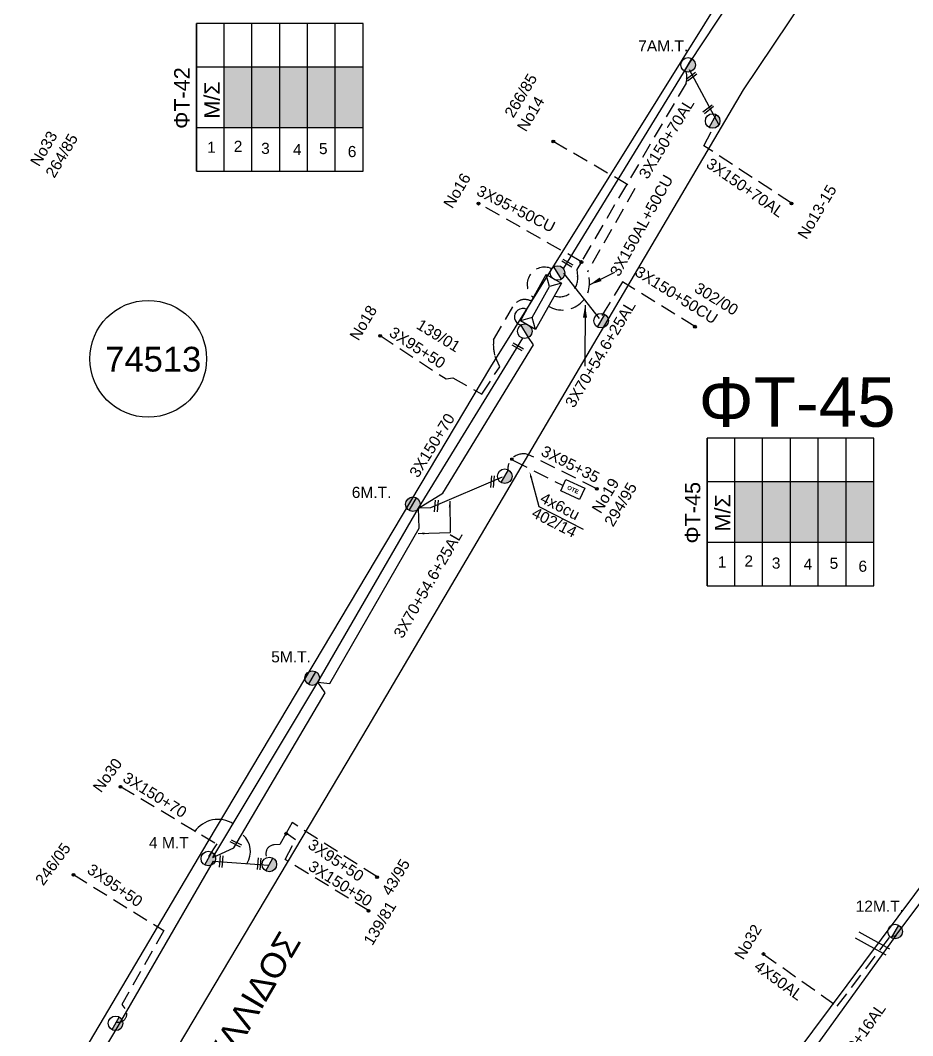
# Model space of a CAD drawing. Header units: millimetres. Extents: x 839 to 3144, y 747 to 1790.
# Drawn here: x 2563.1 to 2707.6, y 979.7 to 1144 of the extents above; entities that cross this region are included whole.
import ezdxf
from ezdxf import colors
from ezdxf.entities.mleader import LeaderData, LeaderLine
from ezdxf.enums import TextEntityAlignment as Align
from ezdxf.math import Vec2, Vec3

# ---------------------------------------------------------------- set-up
doc = ezdxf.new("R2010")
doc.units = ezdxf.units.MM
doc.linetypes.add('DASHED', pattern=[19.05, 12.7, -6.35])
for name, color, linetype in [('Pillar OTE', 7, 'Continuous'), ('Ασφαλειοκιβώτια Χ.Τ 6 αναχωρήσεων', 7, 'Continuous'), ('Γέφυρες Εναερίου Δικτύου', 7, 'DASHED'), ('Γυμνά εναέρια ΧΤ και ΦΟΠ (3Φ)   4x50+16AL', 7, 'Continuous'), ('Επιγραφές - Σχήματα', 7, 'Continuous'), ('Καλώδια ΧΤ   3x150+50AL', 7, 'DASHED'), ('Καλώδια ΧΤ   3x150+50CU', 7, 'DASHED'), ('Καλώδια ΧΤ   3x150+70AL', 7, 'DASHED'), ('Καλώδια ΧΤ   3x150AL+50XLPE', 7, 'DASHED'), ('Καλώδια ΧΤ   3x95+35CU', 7, 'DASHED'), ('Καλώδια ΧΤ   3x95+50CU', 7, 'DASHED'), ('Καλώδια ΧΤ   4x50AL', 7, 'DASHED'), ('Μηχανική τομή', 7, 'Continuous'), ('Στύλος Ξύλινος', 7, 'Continuous'), ('Στύλος Ξύλινος @ 1', 7, 'Continuous'), ('Στύλος ΦΜ', 7, 'Continuous'), ('Στύλος ΦΜ @ 1', 7, 'Continuous'), ('Συνδέσεις', 7, 'Continuous'), ('Συνεστραμμένα ΧΤ   3x70+54.6+25AL', 7, 'SYN_LINE'), ('Τομή', 7, 'Continuous'), ('Υποσταθμός εναέριος 2 στύλων', 7, 'Continuous'), ('Υποσταθμός πόλεως', 7, 'Continuous'), ('Υπόβαθρο ΔΕΗ', 7, 'Continuous'), ('Υπόγεια καλώδια Παροχών ΧΤ   4x6', 7, 'DASHED')]:
    doc.layers.add(name, color=color, linetype=linetype)
doc.styles.get("Standard").update_dxf_attribs({"font": 'ARIAL.TTF'})
doc.linetypes.add('SYN_LINE', pattern='A,0.5,-0.0001,["/\\/\\/\\/",Standard,S=0.1,R=0,X=0,Y=-0.05],-0.25', length=0.7501)
doc.dimstyles.new('ISO-25', dxfattribs={"dimtxt": 2.5, "dimasz": 2.5, "dimexe": 1.25, "dimexo": 0.625, "dimtad": 1, "dimtxsty": 'Standard', "dimcen": 2.5, "dimadec": 0, "dimazin": 0, "dimtfac": 1, "dimtmove": 0, "dimatfit": 3, "dimfxl": 1, "dimarcsym": 0})

# ---------------------------------------------------------------- blocks, each defined once
blk = doc.blocks.new('ΥΠΑΡΧΩΝ ΤΣΙΜΕΝΤΕΝΙΟΣ ΣΤΥΛΟΣ')
at = {"layer": 'Στύλος ΦΜ'}
blk.add_hatch(color=7, dxfattribs=at).paths.add_polyline_path([(-1.29, -2.28, 0.574793), (2.62, 0, 0.268822), (1.3, 2.27)])
at = {"layer": 'Στύλος ΦΜ', "color": 7}
blk.add_line((-1.29, -2.28), (1.3, 2.27), dxfattribs=at)
blk.add_circle((0, 0), 2.62, dxfattribs=at)
at = {"layer": 'Στύλος ΦΜ', "flags": 4}
for tag, p in [('ΑΡΙΘΜΟΣ', (-4.68, 8.05)), ('ΤΥΠΟΣ', (-4.91, 3.03))]:
    blk.add_attdef(tag, p, '', height=4, dxfattribs=at)
blk = doc.blocks.new('ΤΟΜΗ')
at = {"layer": 'Τομή', "ltscale": 40}
for p, q in [((-5.68, 0), (5.68, 0)), ((5.68, -2.33), (-5.68, -2.33))]:
    blk.add_line(p, q, dxfattribs=at)
blk = doc.blocks.new('ΥΠΟΣΤΑΘΜΟΣ ΕΝΑΕΡΙΟΣ ΕΠΙ 2 ΣΤΥΛΩΝ')
at = {"layer": 'Υποσταθμός εναέριος 2 στύλων', "linetype": 'Continuous'}
for points in [[(-11.97, -2.11, 0.574793), (-8.45, -0.07, 0.268822), (-9.64, 1.98)], [(9.68, -2.15, 0.574793), (13.19, -0.1, 0.268822), (12.01, 1.95)]]:
    blk.add_hatch(color=256, dxfattribs=at).paths.add_polyline_path(points)
for p, q in [((-11.97, -2.11), (-9.64, 1.98)), ((9.68, -2.15), (12.01, 1.95))]:
    blk.add_line(p, q, dxfattribs=at)
for centre in [(-10.81, -0.07), (10.84, -0.1)]:
    blk.add_circle(centre, 2.36, dxfattribs=at)
at = {"layer": 'Υποσταθμός πόλεως', "linetype": 'Continuous', "ltscale": 40}
blk.add_lwpolyline([(-8.57, 2.82), (8.57, 2.82), (8.57, -2.82), (-8.57, -2.82)], close=True, dxfattribs=at)
for points in [[(-5.75, 0), (-8.57, 2.82)], [(-8.57, -2.82), (-5.75, 0)], [(-5.75, 0), (5.75, 0)], [(5.75, 0), (8.57, 2.82)], [(8.57, -2.82), (5.75, 0)]]:
    blk.add_lwpolyline(points, dxfattribs=at)
at = {"layer": 'Υποσταθμός εναέριος 2 στύλων', "ltscale": 40, "flags": 1}
for tag, p in [('ΜΕΤΑΣΧΗΜΑΤΙΣΜΟΣ', (14.09, 2.51)), ('ΙΣΧΥΣ', (14.07, -0.28)), ('ΑΡΙΘΜΟΣ', (14.19, -3))]:
    blk.add_attdef(tag, p, '', height=1.8, dxfattribs=at)
blk = doc.blocks.new('ΑΣΦΑΛΕΙΟΚΙΒΩΤΙΟ ΥΠΟΣΤΑΘΜΟΥ 6 ΑΝΑΧΩΡΗΣΕΩΝ')
at = {"layer": 'Ασφαλειοκιβώτια Χ.Τ 6 αναχωρήσεων', "ltscale": 40}
for p, q in [((-23.91, 27), (23.91, 27)), ((-9.83, 27), (-9.83, -27)), ((9.83, 27), (9.83, -27)), ((-23.91, 18), (23.91, 18)), ((-23.91, 9), (23.91, 9)), ((-23.91, 0), (23.91, 0)), ((-23.91, -9), (23.91, -9)), ((-23.91, -18), (23.91, -18))]:
    blk.add_line(p, q, dxfattribs=at)
at = {"layer": 'Ασφαλειοκιβώτια Χ.Τ 6 αναχωρήσεων'}
blk.add_lwpolyline([(-23.91, -27), (23.91, -27), (23.91, 27), (-23.91, 27)], close=True, dxfattribs=at)
for s, p in [('1', (-17.99, 23.52)), ('2', (-17.69, 14.89)), ('3', (-18.35, 6.01)), ('4', (-18.73, -4.28)), ('5', (-18.41, -12.69)), ('6', (-19.37, -22.03))]:
    blk.add_text(s, height=3.6, rotation=270, dxfattribs=at).set_placement(p)
at = {"layer": 'Ασφαλειοκιβώτια Χ.Τ 6 αναχωρήσεων', "ltscale": 40}
for tag, height, p in [('ΟΝΟΜΑ', 5, (-0.27, 31.68)), ('ΚΕΙΜΕΝΟ 1', 2, (16.95, 22.41)), ('ΚΕΙΜΕΝΟ 2', 2, (16.95, 13.71)), ('ΚΕΙΜΕΝΟ 3', 2, (16.95, 4.31)), ('ΚΕΙΜΕΝΟ 4', 2, (16.95, -4.67)), ('ΚΕΙΜΕΝΟ 5', 2, (16.95, -13.51)), ('ΚΕΙΜΕΝΟ 6', 2, (16.95, -22.43)), ('ΣΧ', 2, (-0.21, -29.21))]:
    blk.add_attdef(tag, text='', height=height, dxfattribs=at).set_placement(p, align=Align.MIDDLE_CENTER)
blk = doc.blocks.new('ΜΗΧΑΝΙΚΗ ΤΟΜΗ')
at = {"layer": 'Μηχανική τομή', "ltscale": 40}
for p, q in [((-1.89, 0.78), (1.89, 0.78)), ((1.89, 0), (-1.89, 0))]:
    blk.add_line(p, q, dxfattribs=at)
blk = doc.blocks.new('A$C3F94617C')
at = {"layer": 'Μηχανική τομή', "xscale": 0.5, "yscale": 0.5, "zscale": 0.5}
blk.add_blockref('ΜΗΧΑΝΙΚΗ ΤΟΜΗ', (0.95, 0), dxfattribs=at)
blk = doc.blocks.new('ΥΠΑΡΧΩΝ ΞΥΛΙΝΟΣ ΣΤΥΛΟΣ')
at = {"layer": 'Στύλος Ξύλινος'}
h = blk.add_hatch(color=7, dxfattribs=at)
h.paths.add_polyline_path([(-2.62, 0, 0.270008), (-1.29, -2.28), (1.3, 2.27, 0.576266)])
h.paths.add_polyline_path([(-1.29, -2.28, 0.574793), (2.62, 0, 0.268822), (1.3, 2.27)])
at = {"layer": 'Στύλος Ξύλινος', "color": 7}
blk.add_line((-1.29, -2.28), (1.3, 2.27), dxfattribs=at)
blk.add_circle((0, 0), 2.62, dxfattribs=at)
at = {"layer": 'Στύλος Ξύλινος', "flags": 4}
for tag, p in [('ΑΡΙΘΜΟΣ', (-4.91, 8.6)), ('ΤΥΠΟΣ', (-4.85, 3.39))]:
    blk.add_attdef(tag, p, '', height=4, dxfattribs=at)
blk = doc.blocks.new('_ΣΥΝΔΕΣΗ')
at = {"layer": 'Συνδέσεις', "linetype": 'SYN_LINE', "ltscale": 40}
blk.add_hatch(color=256, dxfattribs=at).paths.add_polyline_path([(0.5, -0.01, 1), (-0.5, -0.01, 1)])
at = {"layer": 'Συνδέσεις'}
blk.add_circle((0, -0.01), 0.5, dxfattribs=at)
blk = doc.blocks.new('TSONTA XT1')
at = {"ltscale": 40}
h = blk.add_hatch(color=256, dxfattribs=at)
h.dxf.hatch_style = 1
h.paths.add_polyline_path([(595.96, 2487.66), (597.07, 2488.77), (595.96, 2489.87), (594.85, 2488.77)])
blk.add_lwpolyline([(594.85, 2488.77), (595.96, 2489.87), (597.07, 2488.77), (595.96, 2487.66)], close=True, dxfattribs=at)
blk = doc.blocks.new('PILLAR ΟΤΕ')
at = {"layer": 'Pillar OTE', "ltscale": 40}
blk.add_lwpolyline([(-3.31, 2.02), (3.39, 2.02), (3.39, -1.99), (-3.31, -1.99)], close=True, dxfattribs=at)
at = {"layer": 'Pillar OTE', "insert": (-1.81, 0.71), "char_height": 1.3575, "width": 109.961, "attachment_point": 1}
blk.add_mtext('{\\fArial|b1|i0|c161|p34;OTE}', dxfattribs=at)

msp = doc.modelspace()

# ---------------------------------------------------------------- hatches: boundary and pattern name
at = {"layer": 'Ασφαλειοκιβώτια Χ.Τ 6 αναχωρήσεων', "ltscale": 0.2}
for color, points in [(27, [(2600.64, 1136.46), (2596.14, 1136.46), (2596.14, 1126.64), (2600.64, 1126.64)]), (1, [(2600.64, 1136.46), (2600.64, 1126.64), (2605.14, 1126.64), (2605.14, 1136.46)]), (2, [(2605.14, 1136.46), (2605.14, 1126.64), (2609.64, 1126.64), (2609.64, 1136.46)]), (62, [(2609.64, 1136.46), (2609.64, 1126.64), (2614.14, 1126.64), (2614.14, 1136.46)]), (6, [(2614.14, 1136.46), (2614.14, 1126.64), (2618.64, 1126.64), (2618.64, 1136.46)]), (133, [(2683.31, 1069.37), (2678.81, 1069.37), (2678.81, 1059.54), (2683.31, 1059.54)]), (30, [(2683.31, 1069.37), (2683.31, 1059.54), (2687.81, 1059.54), (2687.81, 1069.37)]), (2, [(2687.81, 1069.37), (2687.81, 1059.54), (2692.31, 1059.54), (2692.31, 1069.37)]), (173, [(2692.31, 1069.37), (2692.31, 1059.54), (2696.81, 1059.54), (2696.81, 1069.37)]), (1, [(2696.81, 1069.37), (2696.81, 1059.54), (2701.31, 1059.54), (2701.31, 1069.37)])]:
    msp.add_hatch(color=color, dxfattribs=at).paths.add_polyline_path(points)

# ---------------------------------------------------------------- linework, layer by layer
at = {"layer": 'Γέφυρες Εναερίου Δικτύου', "color": 173, "linetype": 'Continuous', "ltscale": 15}
msp.add_lwpolyline([(2671.44, 1136.02), (2676.21, 1127.06)], dxfattribs=at)
at = {"layer": 'Γέφυρες Εναερίου Δικτύου', "color": 1, "ltscale": 0.2}
msp.add_lwpolyline([(2649.43, 1124.45), (2662.62, 1116.77), (2654.94, 1103.27)], dxfattribs=at)
msp.add_arc((2650.9, 1101.52), 4.4, 239.2359, 23.5441, dxfattribs=at)
at = {"layer": 'Γυμνά εναέρια ΧΤ και ΦΟΠ (3Φ)   4x50+16AL', "color": 151, "linetype": 'SYN_LINE', "ltscale": 20}
msp.add_lwpolyline([(2704.9, 995.95), (2675.83, 955.77), (2645.93, 915.43), (2625.63, 888.65), (2603.98, 860.46), (2615.84, 854.18)], dxfattribs=at)
at = {"layer": 'Επιγραφές - Σχήματα', "linetype": 'Continuous', "ltscale": 0.2}
msp.add_circle((2583.85, 1089.23), 9.45, dxfattribs=at)
at = {"layer": 'Επιγραφές - Σχήματα', "color": 30, "linetype": 'DASHED', "ltscale": 0.2}
msp.add_arc((2647.99, 1101.26), 2.8, 65.2785, 230.0635, dxfattribs=at)
at = {"layer": 'Επιγραφές - Σχήματα', "color": 133, "ltscale": 0.2}
msp.add_arc((2644.49, 1096.02), 1.35, 61.9056, 257.3446, dxfattribs=at)
at = {"layer": 'Επιγραφές - Σχήματα', "linetype": 'Continuous', "ltscale": 0.2}
for centre, radius, start, end in [((2595.15, 1010.16), 4.55, 56.4589, 146.4125), ((2596.74, 1009.53), 3.65, 328.2809, 46.6692)]:
    msp.add_arc(centre, radius, start, end, dxfattribs=at)
at = {"layer": 'Καλώδια ΧΤ   3x150+50AL', "color": 2, "ltscale": 0.2}
msp.add_lwpolyline([(2619.52, 999.96), (2606.01, 1008.23), (2607.69, 1011.41), (2606.19, 1012.46)], dxfattribs=at)
at = {"layer": 'Καλώδια ΧΤ   3x150+50CU', "color": 30, "ltscale": 0.2}
msp.add_lwpolyline([(2672.36, 1094.47), (2660.61, 1101.66), (2657.13, 1095.99)], dxfattribs=at)
at = {"layer": 'Καλώδια ΧΤ   3x150+70AL', "color": 173, "ltscale": 0.2}
msp.add_lwpolyline([(2670.91, 1135.66, -0.171441), (2670.91, 1133.84), (2670.91, 1133.84), (2670.91, 1133.84), (2653.98, 1104.94), (2653.23, 1103.7), (2653.36, 1102.6, -0.537844), (2649.57, 1099.39, -1.527706)], format="xyb", dxfattribs=at)
msp.add_lwpolyline([(2687.97, 1114.41), (2673.8, 1123.7), (2675.28, 1126.53)], dxfattribs=at)
at = {"layer": 'Καλώδια ΧΤ   3x150+70AL', "color": 133, "ltscale": 0.2}
msp.add_lwpolyline([(2579.38, 1020.04), (2594.94, 1010.75), (2593.59, 1008.7)], dxfattribs=at)
at = {"layer": 'Καλώδια ΧΤ   3x150AL+50XLPE', "color": 173, "linetype": 'SYN_LINE', "ltscale": 20}
msp.add_lwpolyline([(2535.55, 907.77), (2549.51, 931.05), (2563.47, 955.11), (2578.99, 981.25), (2594.44, 1007.93)], dxfattribs=at)
at = {"layer": 'Καλώδια ΧΤ   3x95+35CU', "color": 133, "ltscale": 0.2}
msp.add_lwpolyline([(2656.48, 1068.19), (2645.41, 1073.72, 0.542825), (2642.05, 1071.06, 1.562528)], format="xyb", dxfattribs=at)
at = {"layer": 'Καλώδια ΧΤ   3x95+50CU', "color": 173, "ltscale": 0.2}
msp.add_lwpolyline([(2653.98, 1104.94), (2637.33, 1114.38)], dxfattribs=at)
at = {"layer": 'Καλώδια ΧΤ   3x95+50CU', "color": 2, "ltscale": 0.2}
for points in [[(2621.4, 1092.98), (2632.06, 1085.97), (2633.17, 1086.13), (2637.85, 1083.51), (2640.75, 1087.95), (2639.99, 1089.62, -0.103626), (2639.77, 1092.32), (2642.9, 1097.64, -0.429924), (2645.87, 1098.54, -0.429924)], [(2620.89, 1005.4), (2607.14, 1014.19), (2606.19, 1012.46), (2605.18, 1010.64), (2604.23, 1010.59, 0.731734), (2603.55, 1008, 0.290216)]]:
    msp.add_lwpolyline(points, format="xyb", dxfattribs=at)
at = {"layer": 'Καλώδια ΧΤ   3x95+50CU', "color": 173, "ltscale": 0.2}
msp.add_lwpolyline([(2571.74, 1005.77), (2586.37, 996.71), (2579.57, 984.76), (2580.09, 984.11, -0.70679), (2578.74, 981.93, -9.261397)], format="xyb", dxfattribs=at)
at = {"layer": 'Καλώδια ΧΤ   4x50AL', "color": 133, "ltscale": 0.2}
msp.add_lwpolyline([(2683.45, 992.93), (2695.38, 984.48), (2703.96, 995.73), (2704.9, 995.95)], dxfattribs=at)
at = {"layer": 'Συνεστραμμένα ΧΤ   3x70+54.6+25AL', "color": 30, "ltscale": 20}
msp.add_lwpolyline([(2745.46, 1248.83), (2719.78, 1210.05), (2696.47, 1174.21), (2695.5, 1173.52), (2671.48, 1137.18), (2651.09, 1103.9)], dxfattribs=at)
at = {"layer": 'Συνεστραμμένα ΧΤ   3x70+54.6+25AL', "color": 30, "ltscale": 10}
msp.add_lwpolyline([(2651.06, 1103.07), (2656.85, 1095.76)], dxfattribs=at)
at = {"layer": 'Συνεστραμμένα ΧΤ   3x70+54.6+25AL', "color": 2, "ltscale": 20}
msp.add_lwpolyline([(2594.33, 1008.54), (2597.72, 1010.09), (2612.48, 1035.21), (2611.31, 1036.89), (2613.24, 1036.68), (2627.69, 1061.82), (2627.58, 1065.07), (2631.52, 1067.49), (2646.24, 1091.47), (2645.41, 1092.69)], dxfattribs=at)
at = {"layer": 'Συνεστραμμένα ΧΤ   3x70+54.6+25AL', "color": 133, "ltscale": 20}
for points in [[(2594.33, 1008.54), (2611.31, 1036.89), (2627.58, 1065.07), (2644.52, 1092.55)], [(2704.9, 995.95), (2726.13, 1024.16), (2727.23, 1023.22), (2772.92, 996.49), (2774.22, 996.16), (2774.5, 995.42), (2795.29, 978.78), (2796.19, 978.87), (2796.56, 977.84), (2823.46, 947.22), (2824.37, 946.68)]]:
    msp.add_lwpolyline(points, dxfattribs=at)
at = {"layer": 'Συνεστραμμένα ΧΤ   3x70+54.6+25AL', "color": 133, "ltscale": 15}
msp.add_lwpolyline([(2641.14, 1070.1), (2629.55, 1065.11), (2627.58, 1065.07)], dxfattribs=at)
at = {"layer": 'Συνεστραμμένα ΧΤ   3x70+54.6+25AL', "color": 2, "ltscale": 10}
msp.add_lwpolyline([(2594.44, 1007.93), (2603.3, 1007.29)], dxfattribs=at)
at = {"layer": 'Υπόβαθρο ΔΕΗ'}
for points in [[(2534.48, 911.54), (2446.26, 974.01), (2515.78, 1084.35), (2547.98, 1135.31), (2615.62, 1211.63), (2684.56, 1289.73), (2704.29, 1262.13), (2742.45, 1247.53), (2689.38, 1168.31), (2639.25, 1087.91), (2593.48, 1011.15), (2555.21, 946.45), (2534.48, 911.54)], [(2603.01, 863.79), (2545.47, 902.46), (2544.94, 904.51), (2619.44, 1029.67), (2680.19, 1132.74), (2754.03, 1242.66), (2842.29, 1209.49), (2799.07, 1139.93), (2740.93, 1046.78), (2669.46, 951.09), (2604.99, 865), (2603.01, 863.79)]]:
    msp.add_lwpolyline(points, dxfattribs=at)
at = {"layer": 'Υπόγεια καλώδια Παροχών ΧΤ   4x6', "color": 133, "linetype": 'DASHED', "ltscale": 0.2}
msp.add_lwpolyline([(2642.87, 1072.85), (2651.01, 1068.72)], dxfattribs=at)

# ---------------------------------------------------------------- block references
at = {"layer": 'Pillar OTE', "xscale": 0.4999999999999999, "yscale": 0.4999999999999999, "zscale": 0.4999999999999999, "rotation": 335.201802194658}
msp.add_blockref('PILLAR ΟΤΕ', (2652.55, 1068.08), dxfattribs=at)
at = {"layer": 'Ασφαλειοκιβώτια Χ.Τ 6 αναχωρήσεων', "xscale": 0.5, "yscale": 0.5, "zscale": 0.5, "rotation": 90}
for p, values in [((2605.14, 1131.55), {'ΟΝΟΜΑ': 'ΦΤ-42'}), ((2687.81, 1064.46), {'ΟΝΟΜΑ': 'ΦΤ-45'})]:
    msp.add_blockref('ΑΣΦΑΛΕΙΟΚΙΒΩΤΙΟ ΥΠΟΣΤΑΘΜΟΥ 6 ΑΝΑΧΩΡΗΣΕΩΝ', p, dxfattribs=at).add_auto_attribs(values)
at = {"layer": 'Επιγραφές - Σχήματα', "ltscale": 0.2}
for p, rotation in [((2672.43, 1135.62), 217.6078908146361), ((2675.15, 1130.35), 217.6078908146361), ((2650.78, 1105.03), 329.8003121373337), ((2642.75, 1091.46), 329.8003121373337), ((2639.45, 1070.31), 265.0836019562454), ((2630.38, 1066.38), 265.0836019562454), ((2597.09, 1011.06), 334.2203925113527), ((2595.54, 1008.85), 265.0836019562454), ((2601.71, 1008.48), 265.0836019562454)]:
    msp.add_blockref('A$C3F94617C', p, dxfattribs=dict(at, rotation=rotation))
at = {"layer": 'Στύλος Ξύλινος @ 1', "ltscale": 40}
ref = msp.add_blockref('ΥΠΑΡΧΩΝ ΞΥΛΙΝΟΣ ΣΤΥΛΟΣ', (2626.69, 1065.7), dxfattribs=dict(at, xscale=0.4499999999998181, yscale=0.4499999999998181, zscale=0.4499999999998181))
ref.add_attrib('ΤΥΠΟΣ', '6Μ.Τ.', (2616.8, 1066.72), dxfattribs={"layer": 'Στύλος Ξύλινος', "height": 1.8, "flags": 4})
ref = msp.add_blockref('ΥΠΑΡΧΩΝ ΞΥΛΙΝΟΣ ΣΤΥΛΟΣ', (2610.4, 1037.57), dxfattribs=dict(at, xscale=0.4499999999998181, yscale=0.4499999999998181, zscale=0.4499999999998181))
ref.add_attrib('ΤΥΠΟΣ', '5Μ.Τ.', (2603.76, 1040.12), dxfattribs={"layer": 'Στύλος Ξύλινος', "height": 1.8, "flags": 4})
at = {"layer": 'Στύλος ΦΜ @ 1', "ltscale": 40}
ref = msp.add_blockref('ΥΠΑΡΧΩΝ ΤΣΙΜΕΝΤΕΝΙΟΣ ΣΤΥΛΟΣ', (2671.24, 1136.79), dxfattribs=dict(at, xscale=0.4499999999998181, yscale=0.4499999999998181, zscale=0.4499999999998181))
ref.add_attrib('ΤΥΠΟΣ', '7ΑΜ.Τ.', (2663.17, 1138.95), dxfattribs={"layer": 'Στύλος ΦΜ', "height": 1.8, "flags": 4})
at = {"layer": 'Στύλος ΦΜ @ 1', "ltscale": 40, "xscale": 0.4499999999998181, "yscale": 0.4499999999998181, "zscale": 0.4499999999998181}
for p in [(2675.22, 1127.7), (2657.17, 1095.4), (2641.57, 1070.24), (2603.46, 1007.43), (2578.57, 981.72)]:
    msp.add_blockref('ΥΠΑΡΧΩΝ ΤΣΙΜΕΝΤΕΝΙΟΣ ΣΤΥΛΟΣ', p, dxfattribs=at)
at = {"layer": 'Στύλος ΦΜ @ 1', "ltscale": 40}
ref = msp.add_blockref('ΥΠΑΡΧΩΝ ΤΣΙΜΕΝΤΕΝΙΟΣ ΣΤΥΛΟΣ', (2593.58, 1008.38), dxfattribs=dict(at, xscale=0.4499999999998181, yscale=0.4499999999998181, zscale=0.4499999999998181))
ref.add_attrib('ΤΥΠΟΣ', '4 M.T', (2583.97, 1010.04), dxfattribs={"layer": 'Στύλος ΦΜ', "height": 1.8, "flags": 4})
ref = msp.add_blockref('ΥΠΑΡΧΩΝ ΤΣΙΜΕΝΤΕΝΙΟΣ ΣΤΥΛΟΣ', (2704.76, 996.57), dxfattribs=dict(at, xscale=0.4499999999998181, yscale=0.4499999999998181, zscale=0.4499999999998181))
ref.add_attrib('ΤΥΠΟΣ', '12Μ.Τ.', (2698.37, 999.77), dxfattribs={"layer": 'Στύλος ΦΜ', "height": 1.8, "flags": 4})
at = {"layer": 'Συνδέσεις', "xscale": 0.4500000000000455, "yscale": 0.4500000000000455, "zscale": 0.4500000000000455}
for p in [(2649.43, 1124.41), (2637.32, 1114.34), (2687.97, 1114.36), (2653.97, 1104.89), (2672.36, 1094.43), (2621.4, 1092.94), (2656.48, 1068.19), (2579.38, 1020), (2606.18, 1012.41), (2571.74, 1005.73), (2620.89, 1005.36), (2619.52, 999.92), (2683.44, 992.94)]:
    msp.add_blockref('_ΣΥΝΔΕΣΗ', p, dxfattribs=at)
at = {"layer": 'Συνδέσεις', "xscale": 0.2, "yscale": 0.2, "zscale": 0.2, "rotation": 45.00000000005875}
msp.add_blockref('TSONTA XT1', (2910.4, 636.76), dxfattribs=at)
at = {"layer": 'Τομή', "xscale": 0.5000000000000338, "yscale": 0.5000000000000338, "zscale": 0.5000000000000338, "rotation": 330.9685405770008}
msp.add_blockref('ΤΟΜΗ', (2701.38, 995.14), dxfattribs=at)
at = {"layer": 'Υποσταθμός εναέριος 2 στύλων', "xscale": 0.500000000000009, "yscale": 0.500000000000009, "zscale": 0.500000000000009, "rotation": 60.62195695177452}
msp.add_blockref('ΥΠΟΣΤΑΘΜΟΣ ΕΝΑΕΡΙΟΣ ΕΠΙ 2 ΣΤΥΛΩΝ', (2647.42, 1098.42), dxfattribs=at)

# ---------------------------------------------------------------- texts
at = {"layer": 'Γυμνά εναέρια ΧΤ και ΦΟΠ (3Φ)   4x50+16AL', "ltscale": 0.2}
msp.add_text('4X50+16AL', height=1.8, rotation=54.7936, dxfattribs=at).set_placement((2698.8, 979.26), align=Align.MIDDLE)
at = {"layer": 'Επιγραφές - Σχήματα', "ltscale": 0.2}
msp.add_text('3X70+54.6+25AL', height=1.8, rotation=59, dxfattribs=at).set_placement((2657.03, 1090.01), align=Align.MIDDLE)
at = {"layer": 'Επιγραφές - Σχήματα', "ltscale": 0.2, "attachment_point": 1}
for s, insert, char_height, width, rotation in [('266/85', (2641.4, 1128.99), 1.8, 9.756, 59), ('Μ/Σ', (2592.93, 1128.08), 2.5, 5.0136, 90), ('Νο14', (2643.45, 1126.75), 1.8, 9.756, 59), ('Νο33', (2564.63, 1121.12), 1.8, 9.756, 59.3793), ('264/85', (2567.1, 1119.26), 1.8, 9.756, 59.3793), ('Νο16', (2631.52, 1114.34), 1.8, 9.756, 59), ('Νο13-15', (2688.86, 1109.34), 1.8, 9.756, 59), ('302/00', (2673.03, 1101.71), 1.8, 9.756, 328.5062), ('Νο18', (2616.34, 1092.95), 1.8, 9.756, 59), ('139/01', (2628.04, 1095.77), 1.8, 9.756, 328.5062), ('Νο19', (2655.55, 1064.99), 1.8, 9.756, 59), ('294/95', (2657.56, 1062.85), 1.8, 9.756, 59), ('Μ/Σ', (2675.58, 1061.3), 2.5, 4.7104, 90), ('Νο30', (2574.75, 1019.97), 1.8, 9.756, 53.706), ('246/05', (2565.41, 1004.93), 1.8, 9.756, 53.706), ('43/95', (2621.53, 1003.14), 1.8, 9.756, 59), ('139/81', (2618.59, 995.1), 1.8, 9.756, 59), ('Νο32', (2678.62, 992.79), 1.8, 9.756, 59), ('ΑΜΑΡΥΛΛΙΔΟΣ', (2584.96, 962.39), 4, 68.291, 59.6155)]:
    msp.add_mtext(s, dxfattribs=dict(at, insert=insert, char_height=char_height, width=width, rotation=rotation))
at = {"layer": 'Επιγραφές - Σχήματα', "linetype": 'Continuous', "ltscale": 0.2, "insert": (2576.9, 1091.17), "char_height": 4, "width": 10.7649, "attachment_point": 1}
msp.add_mtext('74513', dxfattribs=at)
at = {"layer": 'Επιγραφές - Σχήματα', "ltscale": 0.2, "insert": (2672.94, 1086.24), "char_height": 8, "width": 39.9345, "attachment_point": 1}
msp.add_mtext('ΦΤ-45', dxfattribs=at)
at = {"layer": 'Καλώδια ΧΤ   3x150+50AL', "ltscale": 0.2}
msp.add_text('3X150+50', height=1.8, rotation=327.9423, dxfattribs=at).set_placement((2614.96, 1004.35), align=Align.MIDDLE)
at = {"layer": 'Καλώδια ΧΤ   3x150+50CU', "ltscale": 0.2}
for s, rotation, p in [('3X150AL+50CU', 60.9812, (2663.7, 1110.8)), ('3X150+50CU', 327.88, (2669.37, 1099.55))]:
    msp.add_text(s, height=1.8, rotation=rotation, dxfattribs=at).set_placement(p, align=Align.MIDDLE)
at = {"layer": 'Καλώδια ΧΤ   3x150+70AL', "ltscale": 0.2}
for s, rotation, p in [('3X150+70AL', 58.4014, (2667.74, 1124.86)), ('3X150+70AL', 325.0336, (2680.51, 1116.93)), ('3X150+70', 58.4014, (2629.79, 1075.23)), ('3X150+70', 328.0682, (2584.94, 1018.68))]:
    msp.add_text(s, height=1.8, rotation=rotation, dxfattribs=at).set_placement(p, align=Align.MIDDLE)
at = {"layer": 'Καλώδια ΧΤ   3x95+35CU', "ltscale": 0.2}
msp.add_text('3X95+35', height=1.8, rotation=333, dxfattribs=at).set_placement((2652.2, 1072.19), align=Align.MIDDLE)
at = {"layer": 'Καλώδια ΧΤ   3x95+35CU', "ltscale": 0.2, "char_height": 1.8, "attachment_point": 1, "rotation": 333}
for s, insert in [('4x6cu', (2647.94, 1067.71)), ('402/14', (2646.59, 1065.32))]:
    msp.add_mtext_dynamic_manual_height_columns(s, width=1.8, gutter_width=12.5, heights=[0.118], dxfattribs=dict(at, insert=insert))
at = {"layer": 'Καλώδια ΧΤ   3x95+50CU', "ltscale": 0.2}
for s, rotation, p in [('3X95+50CU', 333.1747, (2643.39, 1113.51)), ('3X95+50', 327.2896, (2627.44, 1091.04)), ('3X95+50', 326.1125, (2614.26, 1008.12)), ('3X95+50', 325.4244, (2578.48, 1004.05))]:
    msp.add_text(s, height=1.8, rotation=rotation, dxfattribs=at).set_placement(p, align=Align.MIDDLE)
at = {"layer": 'Καλώδια ΧΤ   4x50AL', "ltscale": 0.2}
msp.add_text('4X50AL', height=1.8, rotation=324.0654, dxfattribs=at).set_placement((2685.92, 988.66), align=Align.MIDDLE)
at = {"layer": 'Συνεστραμμένα ΧΤ   3x70+54.6+25AL', "ltscale": 20}
msp.add_text('3X70+54.6+25AL', height=1.8, rotation=60, dxfattribs=at).set_placement((2629.13, 1052.78), align=Align.MIDDLE)

# ---------------------------------------------------------------- leaders
at = {"layer": 'Επιγραφές - Σχήματα', "ltscale": 40}
for points, override in [([(2655.3, 1101.21), (2659.4, 1103.25)], {"dimasz": 2, "dimtad": 0}), ([(2654.57, 1097.9), (2654.51, 1088.04)], {"dimasz": 2, "dimtad": 0}), ([(2632.65, 1066.18), (2632.73, 1061.12)], {"dimasz": 1, "dimtad": 0}), ([(2627.57, 1060.95), (2632.73, 1061.12)], {"dimasz": 1, "dimtad": 0})]:
    msp.add_leader(points, dimstyle='ISO-25', override=override, dxfattribs=at)
at = {"layer": 'Υπόβαθρο ΔΕΗ'}
ml = msp.add_multileader_mtext('Standard', dxfattribs=at)
ml.set_content('', color=256)
ml.set_leader_properties()
ml.build(insert=Vec2(0, 0))
ml.multileader.update_dxf_attribs({"arrow_head_size": 1})
ctx = ml.context
ctx.base_point, ctx.arrow_head_size, ctx.plane_origin, ctx.plane_x_axis, ctx.plane_y_axis = Vec3(2654.23, 1061.69), 1, Vec3(2645.6, 1070.93), Vec3(0.891007, -0.45399), Vec3(0.45399, 0.891007)
notes = []
notes.append((ctx, [(0, (1, 1, 0), (2647.11, 1065.32), (0.891007, -0.45399), 8, [(0, [(2645.6, 1070.93)], 0, [])])]))
ctx.mtext.insert, ctx.mtext.text_direction, ctx.mtext.rotation, ctx.mtext.flow_direction = Vec3(2656.92, 1062.56), Vec3(0.891007, -0.45399), 5.811946, 5
for ctx, leaders in notes:
    for number, flags, end, landing, length, lines in leaders:
        leader = LeaderData()
        leader.index, (leader.has_last_leader_line, leader.has_dogleg_vector, leader.attachment_direction) = number, flags
        leader.last_leader_point, leader.dogleg_vector, leader.dogleg_length = Vec3(end), Vec3(landing), length
        for number, points, colour, breaks in lines:
            line = LeaderLine()
            line.index, line.vertices, line.color, line.breaks = number, Vec3.list(points), colors.encode_raw_color(colour), breaks
            leader.lines.append(line)
        ctx.leaders.append(leader)

doc.saveas('drawing.dxf')
